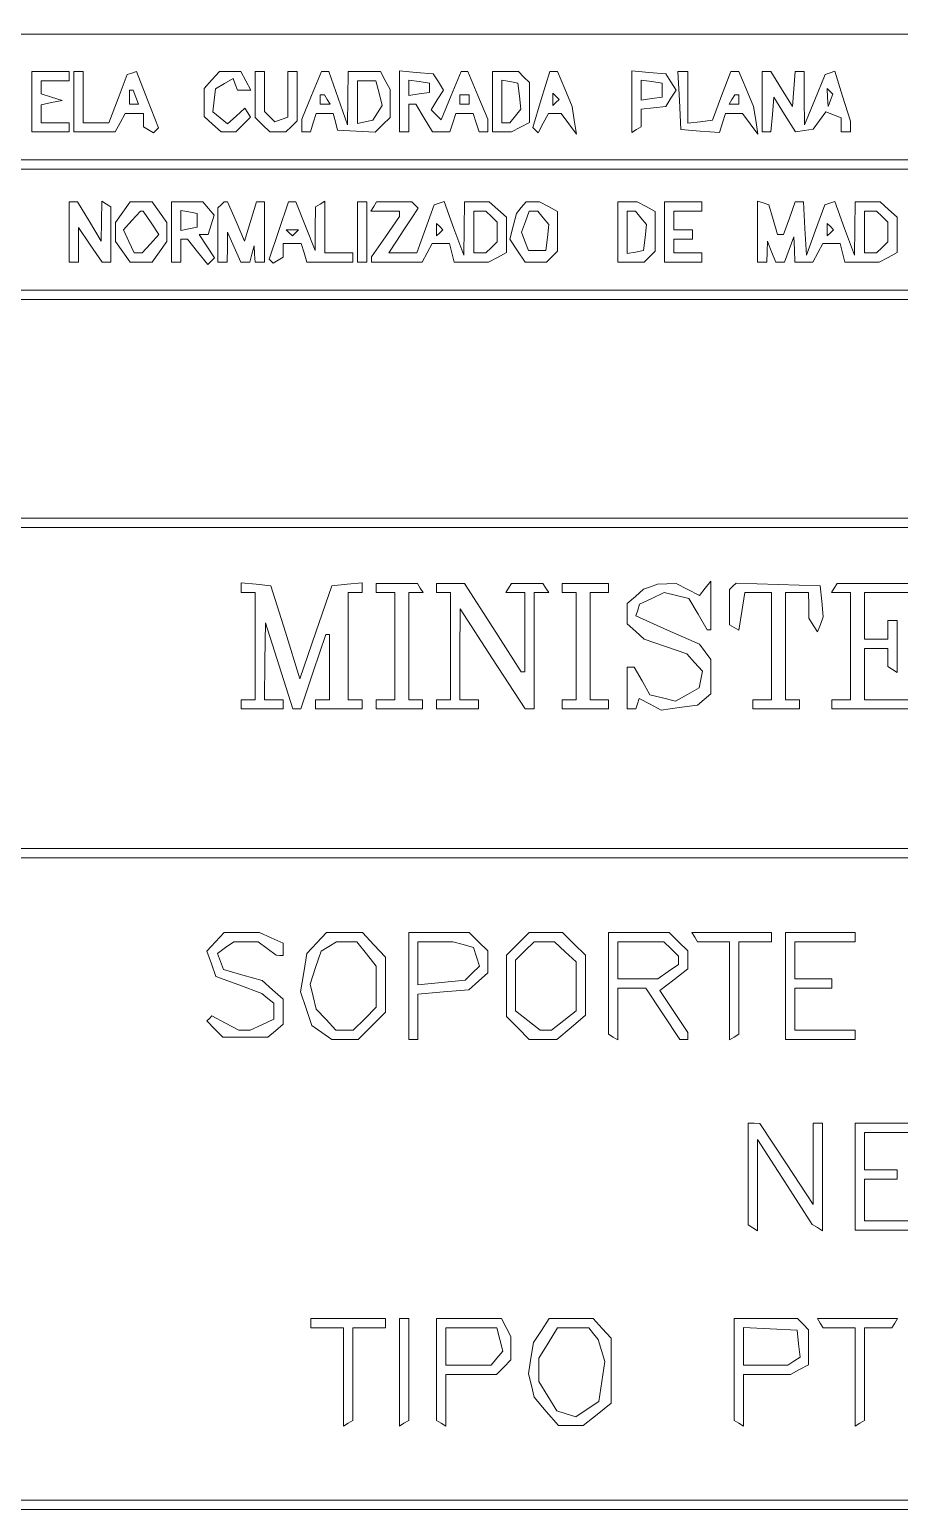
# Paper-space layout 'AN-06-DGE-026' of a CAD drawing. Header units: metres, sheet in millimetres. Extents: x 12 to 193, y 4 to 291.
# Drawn here: x 70.54 to 93.94, y 25.34 to 65.14 of the extents above; entities that cross this region are included whole.
import ezdxf

# ---------------------------------------------------------------- set-up
doc = ezdxf.new("R2010")
doc.units = ezdxf.units.M
doc.layers.add('DGE_CONTORNOS', color=7, linetype='Continuous', lineweight=0)
doc.layers.add('DGE_DATOS', color=7, linetype='Continuous', lineweight=0)

# ---------------------------------------------------------------- blocks, each defined once
blk = doc.blocks.new('LP_REF_DGE_MT_026')
at = {"layer": 'DGE_CONTORNOS'}
for points in [[(29.55, 147.493), (29.55, 25.344), (111.148, 25.344), (192.746, 25.344), (192.746, 147.493), (192.746, 269.642), (111.148, 269.642), (29.55, 269.642)], [(180.231, 63.327), (180.231, 61.638), (120.847, 61.638), (61.464, 61.638), (61.464, 63.327), (61.464, 65.017), (120.847, 65.017), (180.231, 65.017)], [(70.599, 63.202), (70.599, 62.389), (71.1, 62.389), (71.601, 62.389), (71.601, 62.514), (71.601, 62.639), (71.225, 62.639), (70.85, 62.639), (70.85, 62.881), (70.85, 63.122), (71.131, 63.178), (71.413, 63.233), (71.131, 63.326), (70.85, 63.419), (70.85, 63.592), (70.85, 63.765), (71.225, 63.765), (71.601, 63.765), (71.601, 63.891), (71.601, 64.016), (71.1, 64.016), (70.599, 64.016)], [(71.726, 63.202), (71.726, 62.389), (72.285, 62.389), (72.843, 62.389), (72.977, 62.639), (73.111, 62.889), (73.357, 62.889), (73.603, 62.889), (73.603, 62.709), (73.603, 62.529), (73.737, 62.446), (73.87, 62.364), (73.937, 62.431), (74.005, 62.499), (73.711, 63.257), (73.416, 64.016), (73.291, 63.974), (73.166, 63.933), (72.916, 63.286), (72.666, 62.639), (72.321, 62.639), (71.976, 62.639), (71.976, 63.327), (71.976, 64.016), (71.851, 64.016), (71.726, 64.016)], [(75.437, 63.787), (75.23, 63.558), (75.23, 63.181), (75.23, 62.803), (75.459, 62.596), (75.688, 62.389), (75.888, 62.389), (76.088, 62.389), (76.286, 62.587), (76.484, 62.784), (76.408, 62.908), (76.332, 63.031), (76.096, 62.818), (75.86, 62.605), (75.664, 62.768), (75.468, 62.931), (75.505, 63.242), (75.543, 63.552), (75.778, 63.69), (76.013, 63.828), (76.07, 63.672), (76.127, 63.515), (76.309, 63.515), (76.49, 63.515), (76.356, 63.765), (76.222, 64.016), (75.933, 64.016), (75.644, 64.016)], [(76.607, 63.399), (76.607, 62.782), (76.803, 62.585), (77, 62.389), (77.216, 62.389), (77.433, 62.389), (77.583, 62.539), (77.733, 62.689), (77.733, 63.352), (77.733, 64.016), (77.608, 64.016), (77.483, 64.016), (77.483, 63.403), (77.483, 62.791), (77.31, 62.725), (77.138, 62.659), (76.997, 62.799), (76.857, 62.939), (76.857, 63.478), (76.857, 64.016), (76.732, 64.016), (76.607, 64.016)], [(78.125, 63.373), (77.858, 62.731), (77.858, 62.56), (77.858, 62.389), (77.975, 62.389), (78.092, 62.389), (78.171, 62.639), (78.25, 62.889), (78.478, 62.889), (78.705, 62.889), (78.764, 62.665), (78.823, 62.44), (79.328, 62.41), (79.834, 62.38), (80.035, 62.581), (80.236, 62.782), (80.236, 63.157), (80.236, 63.532), (80.106, 63.774), (79.977, 64.016), (79.543, 64.016), (79.11, 64.016), (79.1, 63.296), (79.09, 62.577), (78.839, 63.296), (78.588, 64.016), (78.49, 64.016), (78.392, 64.016)], [(79.939, 63.433), (80.023, 63.101), (79.897, 62.901), (79.771, 62.702), (79.566, 62.661), (79.36, 62.621), (79.36, 63.193), (79.36, 63.765), (79.608, 63.765), (79.856, 63.765)], [(80.486, 63.21), (80.486, 62.389), (80.611, 62.389), (80.737, 62.389), (80.737, 62.764), (80.737, 63.14), (80.835, 63.14), (80.933, 63.14), (81.155, 62.764), (81.376, 62.389), (81.611, 62.389), (81.846, 62.389), (81.926, 62.639), (82.005, 62.889), (82.238, 62.889), (82.472, 62.889), (82.551, 62.639), (82.631, 62.389), (82.747, 62.389), (82.864, 62.389), (82.864, 62.56), (82.864, 62.731), (82.597, 63.373), (82.33, 64.016), (82.238, 64.016), (82.147, 64.016), (81.877, 63.367), (81.608, 62.719), (81.475, 62.852), (81.342, 62.985), (81.508, 63.251), (81.673, 63.516), (81.536, 63.735), (81.4, 63.953), (80.943, 63.992), (80.486, 64.031)], [(81.3, 63.578), (81.3, 63.453), (81.018, 63.413), (80.737, 63.373), (80.737, 63.578), (80.737, 63.783), (81.018, 63.743), (81.3, 63.703)], [(82.989, 63.202), (82.989, 62.389), (83.248, 62.389), (83.506, 62.389), (83.748, 62.518), (83.99, 62.648), (83.99, 63.182), (83.99, 63.715), (83.84, 63.866), (83.69, 64.016), (83.34, 64.016), (82.989, 64.016)], [(83.718, 63.35), (83.758, 62.999), (83.609, 62.819), (83.459, 62.639), (83.349, 62.639), (83.24, 62.639), (83.24, 63.211), (83.24, 63.784), (83.459, 63.742), (83.678, 63.701)], [(84.303, 63.264), (84.076, 62.512), (84.148, 62.44), (84.221, 62.367), (84.36, 62.628), (84.5, 62.889), (84.668, 62.889), (84.836, 62.889), (85.045, 62.608), (85.254, 62.326), (85.194, 62.702), (85.133, 63.077), (84.936, 63.546), (84.738, 64.016), (84.634, 64.016), (84.531, 64.016)], [(86.744, 63.202), (86.744, 62.374), (86.869, 62.451), (86.994, 62.529), (86.994, 62.763), (86.994, 62.998), (87.326, 63.038), (87.657, 63.077), (87.794, 63.296), (87.931, 63.515), (87.794, 63.734), (87.657, 63.953), (87.2, 63.992), (86.744, 64.031)], [(87.557, 63.515), (87.557, 63.327), (87.276, 63.287), (86.994, 63.247), (86.994, 63.515), (86.994, 63.783), (87.276, 63.743), (87.557, 63.703)], [(88.021, 63.234), (88.058, 62.451), (88.579, 62.413), (89.101, 62.375), (89.182, 62.632), (89.264, 62.889), (89.49, 62.889), (89.717, 62.889), (89.926, 62.608), (90.135, 62.326), (90.074, 62.702), (90.014, 63.077), (89.816, 63.546), (89.619, 64.016), (89.512, 64.016), (89.405, 64.016), (89.157, 63.359), (88.908, 62.702), (88.577, 62.662), (88.246, 62.622), (88.246, 63.319), (88.246, 64.016), (88.114, 64.016), (87.983, 64.016)], [(90.248, 63.202), (90.248, 62.389), (90.366, 62.389), (90.483, 62.389), (90.522, 62.858), (90.561, 63.327), (90.851, 62.86), (91.142, 62.393), (91.383, 62.43), (91.625, 62.467), (91.795, 62.698), (91.964, 62.93), (92.17, 62.851), (92.376, 62.772), (92.376, 62.58), (92.376, 62.389), (92.501, 62.389), (92.626, 62.389), (92.626, 62.534), (92.626, 62.68), (92.414, 63.35), (92.203, 64.021), (92.074, 63.978), (91.946, 63.935), (91.666, 63.256), (91.386, 62.577), (91.38, 63.296), (91.374, 64.016), (91.257, 64.016), (91.139, 64.016), (91.1, 63.546), (91.061, 63.077), (90.77, 63.546), (90.478, 64.016), (90.363, 64.016), (90.248, 64.016)], [(73.398, 63.327), (73.47, 63.14), (73.349, 63.14), (73.228, 63.14), (73.228, 63.327), (73.228, 63.515), (73.277, 63.515), (73.326, 63.515)], [(78.546, 63.265), (78.624, 63.14), (78.491, 63.14), (78.359, 63.14), (78.359, 63.265), (78.359, 63.39), (78.414, 63.39), (78.469, 63.39)], [(82.364, 63.265), (82.364, 63.14), (82.238, 63.14), (82.113, 63.14), (82.113, 63.265), (82.113, 63.39), (82.238, 63.39), (82.364, 63.39)], [(84.7, 63.181), (84.616, 63.098), (84.616, 63.265), (84.616, 63.432), (84.7, 63.348), (84.783, 63.265)], [(89.622, 63.265), (89.622, 63.14), (89.49, 63.14), (89.357, 63.14), (89.435, 63.265), (89.512, 63.39), (89.567, 63.39), (89.622, 63.39)], [(92.086, 63.241), (92.02, 63.077), (92.01, 63.317), (92, 63.557), (92.076, 63.481), (92.151, 63.406)], [(180.231, 59.761), (180.231, 58.134), (120.847, 58.134), (61.464, 58.134), (61.464, 59.761), (61.464, 61.388), (120.847, 61.388), (180.231, 61.388)], [(71.601, 59.698), (71.601, 58.885), (71.726, 58.885), (71.851, 58.885), (71.851, 59.352), (71.851, 59.819), (72.168, 59.352), (72.486, 58.885), (72.606, 58.885), (72.727, 58.885), (72.727, 59.628), (72.727, 60.372), (72.602, 60.449), (72.477, 60.526), (72.472, 59.987), (72.467, 59.448), (72.146, 59.98), (71.826, 60.511), (71.713, 60.511), (71.601, 60.511)], [(73.047, 60.233), (72.852, 59.955), (72.852, 59.698), (72.852, 59.441), (73.047, 59.163), (73.242, 58.885), (73.54, 58.885), (73.839, 58.885), (74.034, 59.163), (74.229, 59.441), (74.229, 59.698), (74.229, 59.955), (74.034, 60.233), (73.839, 60.511), (73.54, 60.511), (73.242, 60.511)], [(74.354, 59.698), (74.354, 58.885), (74.479, 58.885), (74.604, 58.885), (74.604, 59.197), (74.604, 59.51), (74.693, 59.51), (74.783, 59.51), (75.058, 59.166), (75.333, 58.822), (75.423, 58.912), (75.514, 59.002), (75.307, 59.319), (75.099, 59.635), (75.219, 59.635), (75.338, 59.635), (75.42, 59.892), (75.501, 60.148), (75.35, 60.33), (75.199, 60.511), (74.777, 60.511), (74.354, 60.511)], [(75.689, 60.428), (75.605, 60.345), (75.605, 59.615), (75.605, 58.885), (75.731, 58.885), (75.856, 58.885), (75.861, 59.291), (75.866, 59.698), (76.042, 59.291), (76.219, 58.885), (76.341, 58.885), (76.463, 58.885), (76.52, 59.104), (76.578, 59.323), (76.592, 59.104), (76.607, 58.885), (76.732, 58.885), (76.857, 58.885), (76.857, 59.698), (76.857, 60.511), (76.752, 60.511), (76.646, 60.511), (76.485, 59.98), (76.323, 59.448), (76.094, 59.98), (75.866, 60.511), (75.819, 60.511), (75.772, 60.511)], [(77.245, 59.739), (76.984, 58.966), (77.037, 58.913), (77.091, 58.859), (77.224, 58.942), (77.358, 59.024), (77.358, 59.205), (77.358, 59.385), (77.599, 59.385), (77.841, 59.385), (77.921, 59.135), (78, 58.885), (78.617, 58.885), (79.235, 58.885), (79.235, 59.01), (79.235, 59.135), (78.859, 59.135), (78.484, 59.135), (78.484, 59.831), (78.484, 60.526), (78.359, 60.449), (78.234, 60.372), (78.225, 59.784), (78.217, 59.197), (77.958, 59.854), (77.699, 60.511), (77.603, 60.511), (77.506, 60.511)], [(79.36, 59.698), (79.36, 58.885), (79.485, 58.885), (79.61, 58.885), (79.61, 59.698), (79.61, 60.511), (79.485, 60.511), (79.36, 60.511)], [(79.798, 60.386), (79.721, 60.261), (80.103, 60.261), (80.486, 60.261), (80.486, 60.19), (80.486, 60.119), (80.111, 59.573), (79.735, 59.027), (79.735, 58.956), (79.735, 58.885), (80.419, 58.885), (81.103, 58.885), (81.237, 59.135), (81.371, 59.385), (81.602, 59.385), (81.834, 59.385), (81.899, 59.135), (81.965, 58.885), (82.423, 58.885), (82.881, 58.885), (83.123, 59.014), (83.365, 59.144), (83.365, 59.62), (83.365, 60.097), (83.136, 60.304), (82.907, 60.511), (82.573, 60.511), (82.238, 60.511), (82.23, 59.792), (82.222, 59.072), (81.955, 59.794), (81.688, 60.516), (81.556, 60.473), (81.425, 60.429), (81.19, 59.782), (80.956, 59.135), (80.581, 59.135), (80.207, 59.135), (80.409, 59.448), (80.611, 59.761), (80.8, 60.052), (80.988, 60.344), (80.904, 60.428), (80.82, 60.511), (80.348, 60.511), (79.875, 60.511)], [(83.766, 60.354), (83.635, 60.197), (83.549, 59.853), (83.462, 59.508), (83.667, 59.196), (83.871, 58.885), (84.156, 58.885), (84.441, 58.885), (84.591, 59.035), (84.741, 59.185), (84.741, 59.719), (84.741, 60.252), (84.499, 60.382), (84.257, 60.511), (84.077, 60.511), (83.896, 60.511)], [(86.368, 59.698), (86.368, 58.885), (86.719, 58.885), (87.069, 58.885), (87.219, 59.035), (87.37, 59.185), (87.37, 59.719), (87.37, 60.252), (87.127, 60.382), (86.885, 60.511), (86.627, 60.511), (86.368, 60.511)], [(87.62, 59.698), (87.62, 58.885), (88.12, 58.885), (88.621, 58.885), (88.621, 59.01), (88.621, 59.135), (88.246, 59.135), (87.87, 59.135), (87.87, 59.323), (87.87, 59.51), (88.12, 59.51), (88.371, 59.51), (88.371, 59.635), (88.371, 59.761), (88.12, 59.761), (87.87, 59.761), (87.87, 60.011), (87.87, 60.261), (88.246, 60.261), (88.621, 60.261), (88.621, 60.386), (88.621, 60.511), (88.12, 60.511), (87.62, 60.511)], [(90.123, 59.708), (90.123, 58.885), (90.248, 58.885), (90.373, 58.885), (90.381, 59.166), (90.389, 59.448), (90.502, 59.166), (90.615, 58.885), (90.734, 58.885), (90.853, 58.885), (90.979, 59.229), (91.104, 59.573), (91.114, 59.229), (91.124, 58.885), (91.37, 58.885), (91.616, 58.885), (91.75, 59.135), (91.884, 59.385), (92.115, 59.385), (92.346, 59.385), (92.412, 59.135), (92.477, 58.885), (92.935, 58.885), (93.393, 58.885), (93.635, 59.014), (93.877, 59.144), (93.877, 59.62), (93.877, 60.097), (93.648, 60.304), (93.42, 60.511), (93.085, 60.511), (92.751, 60.511), (92.743, 59.792), (92.734, 59.072), (92.467, 59.794), (92.2, 60.516), (92.069, 60.473), (91.938, 60.429), (91.687, 59.751), (91.437, 59.072), (91.399, 59.792), (91.362, 60.511), (91.251, 60.511), (91.14, 60.511), (90.982, 60.073), (90.823, 59.635), (90.742, 59.635), (90.66, 59.635), (90.546, 60.032), (90.432, 60.429), (90.277, 60.481), (90.123, 60.532)], [(73.804, 59.945), (74.011, 59.629), (73.788, 59.382), (73.564, 59.135), (73.456, 59.135), (73.347, 59.135), (73.205, 59.447), (73.063, 59.76), (73.29, 60.01), (73.517, 60.261), (73.557, 60.261), (73.597, 60.261)], [(75.042, 60.011), (75.042, 59.827), (74.823, 59.784), (74.604, 59.742), (74.604, 60.011), (74.604, 60.28), (74.823, 60.237), (75.042, 60.195)], [(82.964, 60.111), (83.114, 59.961), (83.114, 59.698), (83.114, 59.435), (82.964, 59.285), (82.814, 59.135), (82.651, 59.135), (82.489, 59.135), (82.489, 59.698), (82.489, 60.261), (82.651, 60.261), (82.814, 60.261)], [(84.36, 60.081), (84.509, 59.901), (84.469, 59.549), (84.429, 59.197), (84.193, 59.197), (83.957, 59.197), (83.865, 59.448), (83.773, 59.698), (83.878, 59.98), (83.982, 60.261), (84.096, 60.261), (84.21, 60.261)], [(86.988, 60.081), (87.137, 59.901), (87.097, 59.55), (87.057, 59.2), (86.838, 59.158), (86.619, 59.116), (86.619, 59.689), (86.619, 60.261), (86.728, 60.261), (86.838, 60.261)], [(93.477, 60.111), (93.627, 59.961), (93.627, 59.698), (93.627, 59.435), (93.477, 59.285), (93.327, 59.135), (93.164, 59.135), (93.001, 59.135), (93.001, 59.698), (93.001, 60.261), (93.164, 60.261), (93.327, 60.261)], [(77.691, 59.677), (77.608, 59.594), (77.524, 59.677), (77.441, 59.761), (77.608, 59.761), (77.775, 59.761)], [(81.571, 59.677), (81.487, 59.594), (81.487, 59.761), (81.487, 59.927), (81.571, 59.844), (81.654, 59.761)], [(92.084, 59.677), (92, 59.594), (92, 59.761), (92, 59.927), (92.084, 59.844), (92.167, 59.761)], [(180.231, 54.942), (180.231, 52.001), (120.847, 52.001), (61.464, 52.001), (61.464, 54.942), (61.464, 57.883), (120.847, 57.883), (180.231, 57.883)], [(192.495, 47.433), (192.495, 43.115), (117.781, 43.115), (43.066, 43.115), (43.066, 47.433), (43.066, 51.751), (117.781, 51.751), (192.495, 51.751)], [(76.231, 50.132), (76.231, 49.999), (76.419, 49.999), (76.607, 49.999), (76.607, 48.559), (76.607, 47.12), (76.419, 47.12), (76.231, 47.12), (76.231, 46.995), (76.231, 46.87), (76.794, 46.87), (77.358, 46.87), (77.358, 46.995), (77.358, 47.12), (77.107, 47.12), (76.857, 47.12), (76.869, 48.153), (76.881, 49.185), (77.249, 48.027), (77.617, 46.87), (77.727, 46.87), (77.838, 46.87), (78.171, 47.871), (78.504, 48.872), (78.557, 48.872), (78.609, 48.872), (78.609, 47.996), (78.609, 47.12), (78.421, 47.12), (78.234, 47.12), (78.234, 46.995), (78.234, 46.87), (78.859, 46.87), (79.485, 46.87), (79.485, 46.995), (79.485, 47.12), (79.297, 47.12), (79.11, 47.12), (79.11, 48.559), (79.11, 49.999), (79.297, 49.999), (79.485, 49.999), (79.485, 50.132), (79.485, 50.265), (79.078, 50.226), (78.672, 50.186), (78.239, 48.935), (77.807, 47.683), (77.419, 48.935), (77.031, 50.186), (76.631, 50.226), (76.231, 50.265)], [(79.861, 50.124), (79.861, 49.999), (80.111, 49.999), (80.361, 49.999), (80.361, 48.559), (80.361, 47.12), (80.111, 47.12), (79.861, 47.12), (79.861, 46.995), (79.861, 46.87), (80.486, 46.87), (81.112, 46.87), (81.112, 46.995), (81.112, 47.12), (80.924, 47.12), (80.737, 47.12), (80.737, 48.559), (80.737, 49.999), (80.932, 49.999), (81.127, 49.999), (81.049, 50.124), (80.972, 50.249), (80.416, 50.249), (79.861, 50.249)], [(81.487, 50.124), (81.487, 49.999), (81.675, 49.999), (81.863, 49.999), (81.863, 48.559), (81.863, 47.12), (81.675, 47.12), (81.487, 47.12), (81.487, 46.995), (81.487, 46.87), (82.051, 46.87), (82.614, 46.87), (82.614, 46.995), (82.614, 47.12), (82.364, 47.12), (82.113, 47.12), (82.116, 48.34), (82.119, 49.561), (82.994, 48.215), (83.869, 46.87), (83.992, 46.87), (84.116, 46.87), (84.116, 48.434), (84.116, 49.999), (84.311, 49.999), (84.506, 49.999), (84.429, 50.124), (84.351, 50.249), (83.928, 50.249), (83.505, 50.249), (83.427, 50.124), (83.35, 49.999), (83.608, 49.999), (83.865, 49.999), (83.865, 48.935), (83.865, 47.871), (83.815, 47.871), (83.765, 47.871), (83.002, 49.06), (82.24, 50.249), (81.864, 50.249), (81.487, 50.249)], [(84.867, 50.124), (84.867, 49.999), (85.054, 49.999), (85.242, 49.999), (85.242, 48.559), (85.242, 47.12), (85.054, 47.12), (84.867, 47.12), (84.867, 46.995), (84.867, 46.87), (85.492, 46.87), (86.118, 46.87), (86.118, 46.995), (86.118, 47.12), (85.868, 47.12), (85.617, 47.12), (85.617, 48.559), (85.617, 49.999), (85.868, 49.999), (86.118, 49.999), (86.118, 50.124), (86.118, 50.249), (85.492, 50.249), (84.867, 50.249)], [(87.244, 50.16), (87.057, 50.091), (86.838, 49.9), (86.619, 49.71), (86.619, 49.435), (86.619, 49.161), (86.848, 48.954), (87.077, 48.746), (87.649, 48.551), (88.22, 48.357), (88.432, 48.123), (88.643, 47.89), (88.6, 47.666), (88.557, 47.442), (88.236, 47.262), (87.915, 47.082), (87.571, 47.168), (87.228, 47.254), (87.017, 47.624), (86.806, 47.995), (86.713, 47.995), (86.619, 47.996), (86.619, 47.433), (86.619, 46.87), (86.733, 46.87), (86.848, 46.87), (86.896, 47.013), (86.943, 47.156), (87.237, 46.999), (87.531, 46.842), (88.018, 46.907), (88.506, 46.972), (88.689, 47.124), (88.871, 47.276), (88.871, 47.737), (88.871, 48.199), (88.715, 48.405), (88.558, 48.611), (87.703, 48.991), (86.848, 49.372), (86.899, 49.529), (86.95, 49.686), (87.279, 49.846), (87.608, 50.006), (87.941, 49.923), (88.274, 49.839), (88.523, 49.418), (88.771, 48.997), (88.821, 48.997), (88.871, 48.997), (88.867, 49.654), (88.863, 50.312), (88.711, 50.117), (88.558, 49.923), (88.246, 50.084), (87.933, 50.245), (87.682, 50.237), (87.432, 50.229)], [(89.46, 50.17), (89.372, 50.082), (89.372, 49.61), (89.372, 49.137), (89.495, 49.061), (89.617, 48.986), (89.698, 49.492), (89.779, 49.999), (90.139, 49.999), (90.498, 49.999), (90.498, 48.559), (90.498, 47.12), (90.248, 47.12), (89.998, 47.12), (89.998, 46.995), (89.998, 46.87), (90.623, 46.87), (91.249, 46.87), (91.249, 46.995), (91.249, 47.12), (91.061, 47.12), (90.874, 47.12), (90.874, 48.559), (90.874, 49.999), (91.187, 49.999), (91.499, 49.999), (91.501, 49.654), (91.503, 49.31), (91.62, 49.126), (91.736, 48.942), (91.814, 49.145), (91.893, 49.349), (91.852, 49.768), (91.812, 50.186), (90.68, 50.222), (89.548, 50.258)], [(170.469, 34.229), (170.469, 25.594), (119.971, 25.594), (69.473, 25.594), (69.473, 34.229), (69.473, 42.865), (119.971, 42.865), (170.469, 42.865)], [(75.539, 40.608), (75.309, 40.354), (75.428, 40.017), (75.547, 39.68), (76.168, 39.449), (76.789, 39.219), (76.948, 39.087), (77.107, 38.955), (77.107, 38.74), (77.107, 38.525), (76.788, 38.38), (76.47, 38.234), (76.319, 38.235), (76.169, 38.236), (75.806, 38.425), (75.443, 38.614), (75.375, 38.546), (75.307, 38.479), (75.524, 38.263), (75.74, 38.047), (76.342, 38.047), (76.944, 38.047), (77.151, 38.218), (77.358, 38.39), (77.358, 38.728), (77.358, 39.067), (77.076, 39.318), (76.794, 39.568), (76.275, 39.716), (75.757, 39.864), (75.674, 40.078), (75.592, 40.293), (75.81, 40.452), (76.029, 40.612), (76.356, 40.612), (76.684, 40.612), (76.927, 40.428), (77.17, 40.245), (77.264, 40.241), (77.358, 40.237), (77.358, 40.404), (77.358, 40.572), (77.039, 40.717), (76.72, 40.862), (76.245, 40.862), (75.769, 40.862)], [(78.262, 40.579), (77.996, 40.296), (77.913, 39.779), (77.83, 39.261), (77.979, 38.811), (78.128, 38.36), (78.396, 38.172), (78.665, 37.984), (79.022, 37.984), (79.379, 37.984), (79.745, 38.35), (80.111, 38.716), (80.111, 39.458), (80.111, 40.2), (79.804, 40.531), (79.497, 40.862), (79.012, 40.862), (78.528, 40.862)], [(79.601, 40.282), (79.861, 39.953), (79.861, 39.401), (79.861, 38.849), (79.553, 38.541), (79.246, 38.234), (79.012, 38.234), (78.778, 38.234), (78.515, 38.516), (78.252, 38.797), (78.168, 39.135), (78.085, 39.473), (78.231, 39.916), (78.378, 40.36), (78.587, 40.482), (78.797, 40.605), (79.069, 40.608), (79.342, 40.612)], [(80.737, 39.423), (80.737, 37.984), (80.862, 37.984), (80.987, 37.984), (80.987, 38.594), (80.987, 39.204), (81.673, 39.261), (82.36, 39.318), (82.612, 39.547), (82.864, 39.775), (82.864, 40.068), (82.864, 40.362), (82.614, 40.612), (82.364, 40.862), (81.55, 40.862), (80.737, 40.862)], [(82.203, 40.534), (82.48, 40.46), (82.56, 40.209), (82.64, 39.958), (82.448, 39.767), (82.257, 39.576), (81.622, 39.515), (80.987, 39.454), (80.987, 40.033), (80.987, 40.612), (81.456, 40.61), (81.926, 40.609)], [(83.672, 40.555), (83.365, 40.248), (83.365, 39.423), (83.365, 38.598), (83.672, 38.291), (83.979, 37.984), (84.351, 37.984), (84.722, 37.984), (85.107, 38.308), (85.492, 38.632), (85.492, 39.44), (85.492, 40.248), (85.185, 40.555), (84.878, 40.862), (84.429, 40.862), (83.979, 40.862)], [(84.952, 40.34), (85.242, 40.068), (85.242, 39.41), (85.242, 38.753), (84.912, 38.494), (84.582, 38.234), (84.429, 38.234), (84.275, 38.234), (83.945, 38.494), (83.615, 38.753), (83.615, 39.432), (83.615, 40.112), (83.865, 40.362), (84.116, 40.612), (84.389, 40.612), (84.663, 40.612)], [(86.118, 39.493), (86.118, 38.124), (86.243, 38.047), (86.368, 37.969), (86.368, 38.665), (86.368, 39.361), (86.743, 39.361), (87.117, 39.361), (87.574, 38.672), (88.031, 37.984), (88.138, 37.984), (88.246, 37.984), (88.245, 38.078), (88.245, 38.172), (87.872, 38.733), (87.499, 39.295), (87.872, 39.587), (88.246, 39.879), (88.246, 40.121), (88.246, 40.362), (87.995, 40.612), (87.745, 40.862), (86.932, 40.862), (86.118, 40.862)], [(87.799, 40.416), (87.995, 40.219), (87.995, 40.11), (87.995, 40.001), (87.717, 39.806), (87.439, 39.611), (86.904, 39.611), (86.368, 39.611), (86.368, 40.112), (86.368, 40.612), (86.985, 40.612), (87.602, 40.612)], [(88.433, 40.737), (88.511, 40.612), (88.941, 40.612), (89.372, 40.612), (89.372, 39.291), (89.372, 37.969), (89.497, 38.047), (89.622, 38.124), (89.622, 39.368), (89.622, 40.612), (90.06, 40.612), (90.498, 40.612), (90.498, 40.737), (90.498, 40.862), (89.427, 40.862), (88.356, 40.862)], [(90.874, 39.423), (90.874, 37.984), (91.812, 37.984), (92.751, 37.984), (92.751, 38.109), (92.751, 38.234), (91.938, 38.234), (91.124, 38.234), (91.124, 38.797), (91.124, 39.361), (91.625, 39.361), (92.125, 39.361), (92.125, 39.486), (92.125, 39.611), (91.625, 39.611), (91.124, 39.611), (91.124, 40.112), (91.124, 40.612), (91.938, 40.612), (92.751, 40.612), (92.751, 40.737), (92.751, 40.862), (91.812, 40.862), (90.874, 40.862)], [(89.873, 34.362), (89.873, 32.993), (89.998, 32.915), (90.123, 32.838), (90.124, 34.066), (90.126, 35.293), (90.861, 34.152), (91.596, 33.01), (91.736, 32.924), (91.875, 32.838), (91.875, 34.285), (91.875, 35.731), (91.75, 35.731), (91.625, 35.731), (91.624, 34.636), (91.623, 33.541), (90.904, 34.634), (90.185, 35.726), (90.029, 35.729), (89.873, 35.731)], [(92.751, 34.292), (92.751, 32.853), (93.62, 32.853), (94.488, 32.853), (94.566, 32.978), (94.643, 33.103), (93.822, 33.103), (93.001, 33.103), (93.001, 33.666), (93.001, 34.229), (93.439, 34.229), (93.877, 34.229), (93.877, 34.355), (93.877, 34.48), (93.439, 34.48), (93.001, 34.48), (93.001, 34.98), (93.001, 35.481), (93.745, 35.481), (94.488, 35.481), (94.566, 35.606), (94.643, 35.731), (93.697, 35.731), (92.751, 35.731)], [(78.108, 30.35), (78.108, 30.224), (78.546, 30.224), (78.984, 30.224), (78.984, 28.903), (78.984, 27.581), (79.11, 27.659), (79.235, 27.736), (79.235, 28.98), (79.235, 30.224), (79.673, 30.224), (80.111, 30.224), (80.111, 30.35), (80.111, 30.475), (79.11, 30.475), (78.108, 30.475)], [(80.486, 29.028), (80.486, 27.581), (80.611, 27.659), (80.737, 27.736), (80.737, 29.105), (80.737, 30.475), (80.611, 30.475), (80.486, 30.475)], [(81.487, 29.105), (81.487, 27.736), (81.613, 27.659), (81.738, 27.581), (81.738, 28.277), (81.738, 28.973), (82.417, 28.973), (83.097, 28.973), (83.293, 29.17), (83.49, 29.366), (83.49, 29.678), (83.49, 29.991), (83.36, 30.233), (83.231, 30.475), (82.359, 30.475), (81.487, 30.475)], [(84.308, 30.152), (84.097, 29.829), (84.028, 29.408), (83.96, 28.987), (84.038, 28.677), (84.116, 28.366), (84.44, 27.981), (84.764, 27.596), (85.097, 27.597), (85.43, 27.598), (85.805, 27.898), (86.181, 28.198), (86.181, 29.073), (86.181, 29.948), (85.942, 30.211), (85.704, 30.475), (85.112, 30.475), (84.52, 30.475)], [(89.497, 29.105), (89.497, 27.736), (89.622, 27.659), (89.747, 27.581), (89.747, 28.277), (89.747, 28.973), (90.381, 28.973), (91.015, 28.973), (91.257, 29.103), (91.499, 29.232), (91.499, 29.703), (91.499, 30.174), (91.349, 30.325), (91.199, 30.475), (90.348, 30.475), (89.497, 30.475)], [(91.812, 30.35), (91.89, 30.224), (92.32, 30.224), (92.751, 30.224), (92.751, 28.903), (92.751, 27.581), (92.876, 27.659), (93.001, 27.736), (93.001, 28.98), (93.001, 30.224), (93.369, 30.224), (93.737, 30.224), (93.815, 30.35), (93.892, 30.475), (92.814, 30.475), (91.735, 30.475)], [(83.189, 29.91), (83.268, 29.595), (83.113, 29.409), (82.959, 29.223), (82.348, 29.223), (81.738, 29.223), (81.738, 29.724), (81.738, 30.224), (82.424, 30.224), (83.11, 30.224)], [(85.712, 30.068), (85.837, 29.912), (85.927, 29.618), (86.018, 29.324), (85.937, 28.783), (85.856, 28.243), (85.543, 28.038), (85.231, 27.833), (84.977, 27.914), (84.724, 27.994), (84.483, 28.39), (84.242, 28.785), (84.242, 29.098), (84.242, 29.411), (84.49, 29.818), (84.738, 30.224), (85.162, 30.224), (85.587, 30.224)], [(91.228, 29.8), (91.269, 29.438), (91.103, 29.333), (90.936, 29.227), (90.342, 29.225), (89.747, 29.223), (89.747, 29.73), (89.747, 30.237), (90.467, 30.199), (91.187, 30.162)]]:
    blk.add_lwpolyline(points, close=True, dxfattribs=at)
for points in [[(94.35, 47.12), (93.676, 47.12), (93.001, 47.12), (93.001, 47.808), (93.001, 48.497), (93.314, 48.497), (93.627, 48.497), (93.627, 48.254), (93.627, 48.011), (93.752, 47.934), (93.877, 47.856), (93.877, 48.552), (93.877, 49.248), (93.752, 49.248), (93.627, 49.248), (93.627, 48.997), (93.627, 48.747), (93.314, 48.747), (93.001, 48.747), (93.001, 49.373), (93.001, 49.999), (93.679, 49.999), (94.356, 49.999)], [(94.753, 50.249), (93.509, 50.249), (92.265, 50.249), (92.188, 50.124), (92.11, 49.999), (92.368, 49.999), (92.626, 49.999), (92.626, 48.559), (92.626, 47.12), (92.376, 47.12), (92.125, 47.12), (92.125, 46.995), (92.125, 46.87), (93.439, 46.87), (94.753, 46.87)]]:
    blk.add_lwpolyline(points, dxfattribs=at)

psp = doc.layouts.new('AN-06-DGE-026')

# ---------------------------------------------------------------- block references
at = {"layer": 'DGE_DATOS'}
psp.add_blockref('LP_REF_DGE_MT_026', (0, 0), dxfattribs=at)

doc.saveas('drawing.dxf')
